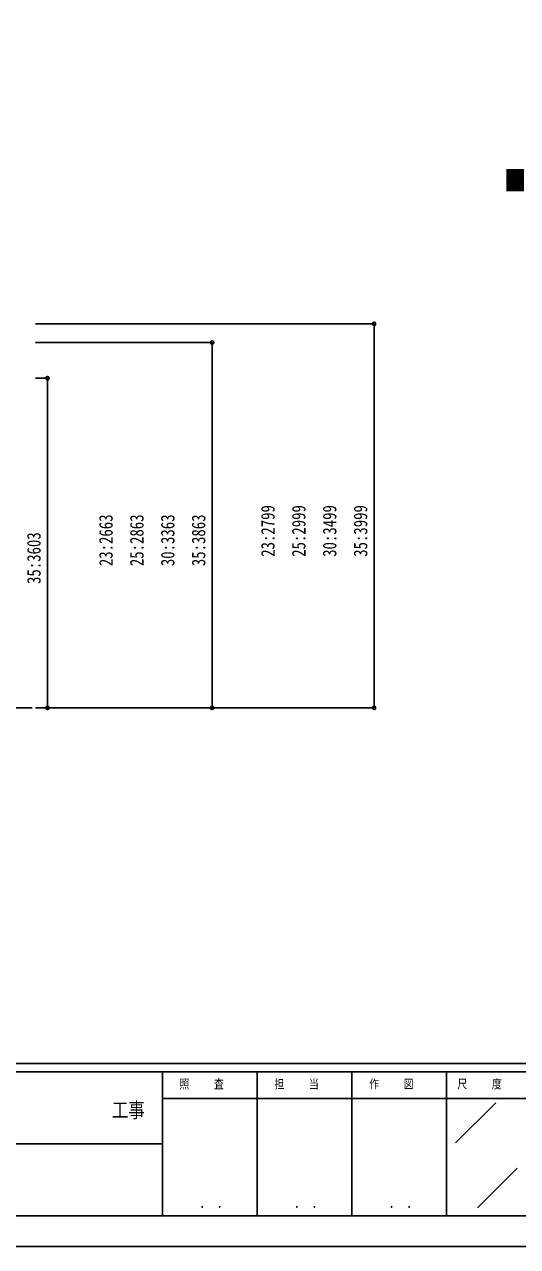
# Model space of a CAD drawing. Units: millimetres, scale not verified. Extents: x -12615 to 12615, y -8910 to 8910.
# Drawn here: x 2880 to 6473, y -8910 to 0 of the extents above; entities that cross this region are included whole.
import ezdxf
from ezdxf.enums import TextEntityAlignment as Align

# ---------------------------------------------------------------- set-up
doc = ezdxf.new("R2010")
doc.units = ezdxf.units.MM
doc.header["$LTSCALE"] = 40
for name, color, linetype in [('0-2_USER1', 3, 'Continuous'), ('0-5_YKK_A1', 4, 'Continuous'), ('0-6_YKK_D', 6, 'Continuous'), ('0-7_YKK_ZWAK', 7, 'Continuous')]:
    doc.layers.add(name, color=color, linetype=linetype)
doc.styles.add('ＭＳ ゴシック', font='')
doc.styles.get('ＭＳ ゴシック').set_extended_font_data('MS Gothic')

msp = doc.modelspace()

# ---------------------------------------------------------------- linework, layer by layer
at = {"layer": '0-5_YKK_A1'}
msp.add_line((2935.28, -4982.18), (1746.9, -4982.18), dxfattribs=at)
at = {"layer": '0-6_YKK_D'}
for p, q in [((2961.43, -2183.07), (5428.58, -2183.07)), ((5427.58, -4982.18), (5427.58, -2183.07)), ((2961.43, -2319.18), (4248.58, -2319.18)), ((4247.58, -4982.18), (4247.58, -2319.18)), ((2961.43, -2579.18), (3048.58, -2579.18)), ((3047.58, -4982.18), (3047.58, -2579.18)), ((2961.43, -4982.18), (3048.58, -4982.18)), ((2961.43, -4982.18), (5428.58, -4982.18)), ((2962.43, -4982.18), (4248.58, -4982.18))]:
    msp.add_line(p, q, dxfattribs=at)
for centre in [(5427.58, -2183.07), (4247.58, -2319.18), (3047.58, -2579.18), (3047.58, -4982.18), (4247.58, -4982.18), (5427.58, -4982.18)]:
    msp.add_circle(centre, 12.75, dxfattribs=at)
at = {"layer": '0-7_YKK_ZWAK'}
for p, q in [((11685.06, -7575), (-11714.94, -7575)), ((3885.06, -7635), (-14.94, -7635)), ((4575.06, -7635), (4575.06, -8685)), ((5265.06, -7635), (5265.06, -8685)), ((5955.06, -7635), (5955.06, -8685)), ((6555.06, -7635), (5955.06, -7635)), ((5955.06, -7830), (3885.06, -7830)), ((5955.06, -7830), (6555.06, -7830)), ((6021.31, -8154.87), (6315.11, -7861.08)), ((-14.94, -8160), (3885.06, -8160)), ((6182.02, -8627.97), (6470.68, -8339.3)), ((-14.94, -8685), (3885.06, -8685)), ((3885.06, -8685), (5955.06, -8685)), ((5955.06, -8685), (6555.06, -8685))]:
    msp.add_line(p, q, dxfattribs=at)
msp.add_lwpolyline([(-12615, -8910), (12615, -8910), (12615, 8910), (-12615, 8910)], close=True, dxfattribs=at)
msp.add_lwpolyline([(5955.06, -7635), (3885.06, -7635), (3885.06, -8685)], dxfattribs=at)

# ---------------------------------------------------------------- texts
at = {"layer": '0-2_USER1', "style": 'ＭＳ ゴシック', "width": 0.8}
msp.add_text('■基礎断面図', height=148.5, dxfattribs=at).set_placement((6374.73, -1256.35), align=Align.BOTTOM_LEFT)
at = {"layer": '0-6_YKK_D', "style": 'ＭＳ ゴシック', "width": 0.8}
for s, p in [('23:2799', (4732.58, -3881.43)), ('25:2999', (4957.58, -3881.43)), ('30:3499', (5182.58, -3881.43)), ('35:3999', (5407.58, -3881.43)), ('23:2663', (3552.58, -3949.48)), ('25:2863', (3777.58, -3949.48)), ('30:3363', (4002.58, -3949.48)), ('35:3863', (4227.58, -3949.48)), ('35:3603', (3027.58, -4079.48))]:
    msp.add_text(s, height=98.97, rotation=90, dxfattribs=at).set_placement(p, align=Align.BOTTOM_LEFT)
at = {"layer": '0-7_YKK_ZWAK', "style": 'ＭＳ ゴシック', "width": 0.8}
for s, height, p in [('照     査', 65.98, (4009.26, -7777.5)), ('担     当', 65.98, (4701.66, -7777.5)), ('作     図', 65.98, (5391.66, -7777.5)), ('尺     度', 65.98, (6034.26, -7777.5)), ('工事', 110, (3517, -8002.39)), ('． ．', 77.75, (4155, -8653.06)), ('． ．', 77.75, (4845, -8653.06)), ('． ．', 77.75, (5535, -8653.06))]:
    msp.add_text(s, height=height, dxfattribs=at).set_placement(p, align=Align.BOTTOM_LEFT)

doc.saveas('drawing.dxf')
